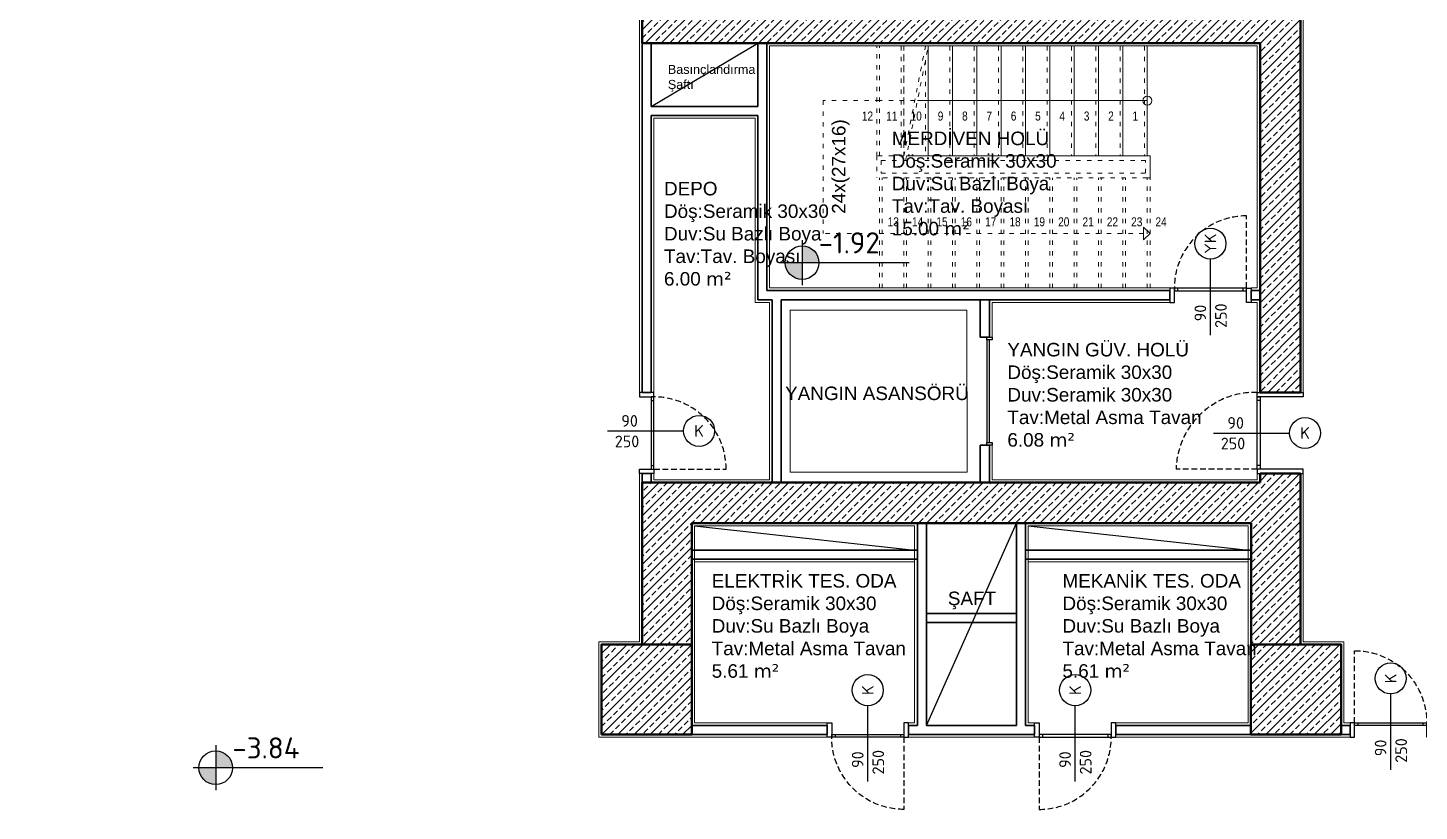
# Model space of a CAD drawing. Header units: millimetres. Extents: x 1443065 to 1517367, y 3763150 to 3779068.
# Drawn here: x 1464302 to 1465845, y 3766352 to 3767220 of the extents above; entities that cross this region are included whole.
import ezdxf
from ezdxf.enums import TextEntityAlignment as Align

# ---------------------------------------------------------------- set-up
doc = ezdxf.new("R2010")
doc.units = ezdxf.units.MM
doc.linetypes.add('ACAD_ISO03W100', pattern=[30, 12, -18])
doc.linetypes.add('HIDDEN', pattern=[9.525, 6.35, -3.175])
for name, color, linetype, lineweight in [('DUVAR', 2, 'Continuous', 35), ('MAHAL', 52, 'Continuous', 13), ('MERDIVEN', 4, 'Continuous', 20), ('SIVA', 3, 'Continuous', 9), ('TASIYICI', 170, 'Continuous', 50), ('TEFRIS', 165, 'Continuous', 15)]:
    doc.layers.add(name, color=color, linetype=linetype, lineweight=lineweight)
for name, color, linetype in [('m-DOG_', 4, 'Continuous'), ('m-DOG_gor', 8, 'Continuous'), ('m-TAR_duvar', 8, 'Continuous'), ('m-TFR_vitrifiye', 1, 'Continuous'), ('m-YAZ_kot', 7, 'Continuous'), ('m-YAZ_poz', 7, 'Continuous')]:
    doc.layers.add(name, color=color, linetype=linetype)
doc.styles.add('mono', font='isocpeur.ttf')
doc.styles.add('olculer', font='romans.shx', dxfattribs={"width": 0.8})
doc.styles.get("Standard").update_dxf_attribs({"font": 'arial.ttf'})
pattern_1 = [(45, (41376.276, -87954.95), (-8.98025612, 8.98025612), []), (45, (41385.256, -87954.95), (-8.98025612, 8.98025612), [6.35, -3.175])]

# ---------------------------------------------------------------- blocks, each defined once
blk = doc.blocks.new('90lık Kqpı')
at = {"layer": 'm-DOG_', "linetype": 'HIDDEN'}
blk.add_line((-8, -5), (-88, -5), dxfattribs=at)
at = {"layer": 'm-DOG_'}
for p, q in [((-5, -8.8), (-8, -8.8)), ((-5, -81.2), (-8, -81.2))]:
    blk.add_line(p, q, dxfattribs=at)
for points in [[(8, 0), (8, -5), (-8, -5), (-8, 0)], [(-8, -5), (-8, -85), (-5, -85), (-5, -5)], [(8, -90), (8, -85), (-8, -85), (-8, -90)]]:
    blk.add_lwpolyline(points, close=True, dxfattribs=at)
at = {"layer": 'm-DOG_', "linetype": 'HIDDEN'}
blk.add_arc((-8, -5), 80, 180, 270, dxfattribs=at)
blk = doc.blocks.new('Perde Kapı')
at = {"layer": 'm-DOG_', "linetype": 'HIDDEN'}
blk.add_line((5, 26), (5, 116), dxfattribs=at)
at = {"layer": 'm-DOG_'}
for p, q in [((8.8, 23), (8.8, 26)), ((81.2, 23), (81.2, 26))]:
    blk.add_line(p, q, dxfattribs=at)
for points in [[(0, -25), (5, -25), (5, 26), (0, 26)], [(5, 26), (85, 26), (85, 23), (5, 23)], [(90, -25), (85, -25), (85, 26), (90, 26)]]:
    blk.add_lwpolyline(points, close=True, dxfattribs=at)
at = {"layer": 'm-DOG_', "linetype": 'HIDDEN'}
blk.add_arc((2.7, 28.7), 87.4, 358.2588, 88.4682, dxfattribs=at)
blk = doc.blocks.new('m-penpoz')
blk.add_line((0, -1.625), (0, 0))
blk.add_circle((0, 0.332), 0.332)
blk.add_attdef('POZNO', text='', height=0.18).set_placement((0, 0.332), align=Align.MIDDLE)
blk.add_attdef('WIDTH', text='', height=0.18, rotation=90).set_placement((0, -1.625), align=Align.BOTTOM_LEFT)
blk.add_attdef('HEIGHT', text='', height=0.18, rotation=90).set_placement((0.069, -1.625), align=Align.TOP_LEFT)
blk = doc.blocks.new('m-plankot')
h = blk.add_hatch(color=256)
h.paths.add_polyline_path([(0, 0.144), (0, 0), (0.144, 0, 0.414214)])
h.paths.add_polyline_path([(0, -0.144), (0, 0), (-0.144, 0, 0.414214)])
for p, q in [((0, 0.192), (0, -0.192)), ((0.914, 0), (-0.192, 0))]:
    blk.add_line(p, q)
blk.add_circle((0, 0), 0.144)
blk.add_attdef('INCEKOT', (0.187, 0.1), '', height=0.18)
blk.add_attdef('KABAKOT', text='', height=0.18).set_placement((0.187, -0.1), align=Align.TOP_LEFT)

msp = doc.modelspace()

# ---------------------------------------------------------------- hatches: boundary and pattern name
at = {"layer": 'm-TAR_duvar'}
h = msp.add_hatch(dxfattribs=at)
h.set_pattern_fill('ANSI33', color=256, scale=2)
h.set_pattern_definition([(45, (41376.276, -87954.952), (-8.98025612, 8.98025612), []), (45, (41385.256, -87954.952), (-8.98025612, 8.98025612), [6.35, -3.175])])
h.paths.add_polyline_path([(1468550.3, 3768891.3), (1468533.1, 3769060.2), (1468496, 3769225), (1468434.7, 3769382.6), (1468352.7, 3769530.2), (1468251.2, 3769665), (1468131.7, 3769783.5), (1467995.5, 3769884.9), (1467847.4, 3769966), (1467615.4, 3770075.2), (1467161.9, 3770314.5), (1466940.5, 3770444.6), (1465472.8, 3771328.6), (1465005.3, 3771588), (1464791.1, 3771685.5), (1464519.4, 3771809), (1464165, 3771939.6), (1462653.6, 3772143), (1461191.1, 3772002.7), (1458848.1, 3771120.2), (1458902.1, 3764847.1), (1468605.7, 3764847.1)])
h.paths.add_polyline_path([(1458941.8, 3764887.1), (1458888.4, 3771092.6), (1461200.2, 3771963.4), (1462652.9, 3772102.8), (1464155.3, 3771900.6), (1464504.2, 3771772), (1464774.5, 3771649), (1464987.3, 3771552.3), (1465452.8, 3771294), (1466920.1, 3770410.2), (1467142.5, 3770279.6), (1467597.5, 3770039.4), (1467829.3, 3769930.3), (1467973.8, 3769851.2), (1468105.5, 3769753.1), (1468221, 3769638.7), (1468319.1, 3769508.3), (1468398.4, 3769365.5), (1468457.6, 3769213.3), (1468493.5, 3769053.8), (1468510.3, 3768889), (1468565.1, 3764887.1)], flags=16)
h.paths.add_polyline_path([(1465758.1, 3765847.1), (1465638.1, 3765847.1), (1465638.1, 3765967.1), (1465758.1, 3765967.1)], flags=0)
h.paths.add_polyline_path([(1466538.2, 3765847.1), (1466538.2, 3765967.1), (1466658.2, 3765967.1), (1466658.2, 3765847.1)], flags=0)
h.paths.add_polyline_path([(1465038.1, 3765847.1), (1464918.1, 3765847.1), (1464918.1, 3765967.1), (1465038.1, 3765967.1)], flags=0)
h.paths.add_polyline_path([(1465758.2, 3766436.6), (1465658.2, 3766436.6), (1465658.2, 3766536.6), (1465658.3, 3766671), (1465038.2, 3766671), (1465038.2, 3766536.6), (1465038.2, 3766436.6), (1464938.2, 3766436.6), (1464938.2, 3766536.6), (1464983.2, 3766536.6), (1464983.2, 3766716), (1465668.3, 3766716), (1465668.3, 3766726), (1465713.3, 3766726), (1465713.3, 3766716), (1465713.3, 3766536.6), (1465758.2, 3766536.6)], flags=0)
h.paths.add_polyline_path([(1467471.2, 3765317.1), (1467471.2, 3765377.1), (1467531.2, 3765377.1), (1467531.2, 3765317.1)], flags=0)
h.paths.add_polyline_path([(1466538.2, 3766436.6), (1466538.2, 3766556.6), (1466658.2, 3766556.6), (1466658.2, 3766436.6)], flags=0)
h.paths.add_polyline_path([(1467431.1, 3765847.1), (1467431.1, 3765947.1), (1467531.1, 3765947.1), (1467531.1, 3765847.1)], flags=0)
h.paths.add_polyline_path([(1465713.3, 3766816), (1465668.3, 3766816), (1465668.3, 3767203.2), (1464983.2, 3767203.2), (1464983.2, 3767446.6), (1465043.2, 3767446.6), (1465043.2, 3767406.6), (1465023.2, 3767406.6), (1465023.2, 3767243.3), (1465673.3, 3767243.3), (1465673.3, 3767406.6), (1465653.3, 3767406.6), (1465653.3, 3767446.6), (1465713.3, 3767446.6), (1465713.3, 3767203.2)], flags=0)
h.paths.add_polyline_path([(1464158.2, 3765847.1), (1464038.2, 3765847.1), (1464038.2, 3765967.1), (1464158.2, 3765967.1)], flags=0)
h.paths.add_polyline_path([(1464028.1, 3765847.1), (1463928.1, 3765847.1), (1463928.1, 3765947.1), (1464028.1, 3765947.1)], flags=0)
h.paths.add_polyline_path([(1467965.6, 3765317.1), (1467965.6, 3765377.1), (1468025.6, 3765377.1), (1468025.6, 3765317.1)], flags=0)
h.paths.add_polyline_path([(1467431.1, 3766436.6), (1467431.1, 3766536.6), (1467531.1, 3766536.6), (1467531.1, 3766436.6)], flags=0)
h.paths.add_polyline_path([(1467965.6, 3765847.1), (1467965.6, 3765907.1), (1468025.6, 3765907.1), (1468025.6, 3765847.1)], flags=0)
h.paths.add_polyline_path([(1464158.2, 3766436.6), (1464038.2, 3766436.6), (1464038.2, 3766556.6), (1464158.2, 3766556.6)], flags=0)
h.paths.add_polyline_path([(1466538.2, 3767196.6), (1466538.2, 3767316.6), (1466658.2, 3767316.6), (1466658.2, 3767196.6)], flags=0)
h.paths.add_polyline_path([(1464028.2, 3766436.6), (1463928.2, 3766436.6), (1463928.2, 3766536.6), (1464028.2, 3766536.6)], flags=0)
h.paths.add_polyline_path([(1463339.9, 3765847.1), (1463239.9, 3765847.1), (1463239.9, 3765947.1), (1463339.9, 3765947.1)], flags=0)
h.paths.add_polyline_path([(1467431.1, 3767196.6), (1467431.1, 3767296.6), (1467531.1, 3767296.6), (1467531.1, 3767196.6)], flags=0)
h.paths.add_polyline_path([(1464158.2, 3767196.6), (1464038.2, 3767196.6), (1464038.2, 3767316.6), (1464158.2, 3767316.6)], flags=0)
h.paths.add_polyline_path([(1464028.2, 3767196.6), (1463928.2, 3767196.6), (1463928.2, 3767296.6), (1464028.2, 3767296.6)], flags=0)
h.paths.add_polyline_path([(1465713.3, 3767847.6), (1465653.3, 3767847.6), (1465653.3, 3767887.6), (1465673.3, 3767887.6), (1465673.3, 3768050.8), (1465023.2, 3768050.8), (1465023.2, 3767887.6), (1465043.2, 3767887.6), (1465043.2, 3767847.6), (1464983.2, 3767847.6), (1464983.2, 3768091), (1465668.3, 3768091), (1465668.3, 3768477.2), (1465713.3, 3768477.2), (1465713.3, 3768091)], flags=0)
h.paths.add_polyline_path([(1463339.9, 3766436.6), (1463239.9, 3766436.6), (1463239.9, 3766536.6), (1463339.9, 3766536.6)], flags=0)
h.paths.add_polyline_path([(1466538.2, 3767976.6), (1466538.2, 3768096.6), (1466658.2, 3768096.6), (1466658.2, 3767976.6)], flags=0)
h.paths.add_polyline_path([(1467431.1, 3767996.6), (1467431.1, 3768096.6), (1467531.1, 3768096.6), (1467531.1, 3767996.6)], flags=0)
h.paths.add_polyline_path([(1462493.5, 3765847.1), (1462333.5, 3765847.1), (1462333.5, 3765947.1), (1462448.5, 3765947.1), (1462448.5, 3766436.6), (1462333.5, 3766436.6), (1462333.5, 3766536.6), (1462493.5, 3766536.6), (1462493.5, 3766436.6), (1462493.5, 3765947.1)], flags=0)
h.paths.add_polyline_path([(1464158.2, 3767976.6), (1464038.2, 3767976.6), (1464038.2, 3768096.6), (1464158.2, 3768096.6)], flags=0)
h.paths.add_polyline_path([(1464028.2, 3767996.6), (1463928.2, 3767996.6), (1463928.2, 3768096.6), (1464028.2, 3768096.6)], flags=0)
h.paths.add_polyline_path([(1465713.3, 3768567.2), (1465668.3, 3768567.2), (1465668.3, 3768577.2), (1464983.2, 3768577.2), (1464983.2, 3768756.6), (1464928.2, 3768756.6), (1464928.2, 3768856.6), (1465038.2, 3768856.6), (1465038.2, 3768756.6), (1465038.2, 3768622.2), (1465658.3, 3768622.2), (1465658.3, 3768756.6), (1465658.2, 3768756.6), (1465658.2, 3768856.6), (1465758.2, 3768856.6), (1465758.2, 3768756.6), (1465713.3, 3768756.6), (1465713.3, 3768577.2)], flags=0)
h.paths.add_polyline_path([(1465758.2, 3768756.6), (1465658.2, 3768756.6), (1465658.2, 3768856.6), (1465758.2, 3768856.6)], flags=0)
h.paths.add_polyline_path([(1466538.2, 3768736.6), (1466538.2, 3768856.6), (1466658.2, 3768856.6), (1466658.2, 3768736.6)], flags=0)
h.paths.add_polyline_path([(1462493.6, 3767196.6), (1462333.6, 3767196.6), (1462333.6, 3767296.6), (1462493.6, 3767296.6)], flags=0)
h.paths.add_polyline_path([(1467431.1, 3768756.6), (1467431.1, 3768856.6), (1467531.1, 3768856.6), (1467531.1, 3768756.6)], flags=0)
h.paths.add_polyline_path([(1464158.2, 3768736.6), (1464038.2, 3768736.6), (1464038.2, 3768856.6), (1464158.2, 3768856.6)], flags=0)
h.paths.add_polyline_path([(1461693.5, 3765847.1), (1461593.5, 3765847.1), (1461593.5, 3765947.1), (1461693.5, 3765947.1)], flags=0)
h.paths.add_polyline_path([(1464028.2, 3768756.6), (1463928.2, 3768756.6), (1463928.2, 3768856.6), (1464028.2, 3768856.6)], flags=0)
h.paths.add_polyline_path([(1467500.3, 3768902.5), (1467448.9, 3768933.4), (1467479.8, 3768984.9), (1467531.2, 3768954)], flags=0)
h.paths.add_polyline_path([(1465758.2, 3769327.1), (1465638.2, 3769327.1), (1465638.2, 3769447.1), (1465758.2, 3769447.1)], flags=0)
h.paths.add_polyline_path([(1461693.5, 3766436.6), (1461593.5, 3766436.6), (1461593.5, 3766536.6), (1461693.5, 3766536.6)], flags=0)
h.paths.add_polyline_path([(1465038.2, 3769327.1), (1464918.2, 3769327.1), (1464918.2, 3769447.1), (1465038.2, 3769447.1)], flags=0)
h.paths.add_polyline_path([(1462493.5, 3767996.6), (1462333.5, 3767996.6), (1462333.5, 3768096.6), (1462493.5, 3768096.6)], flags=0)
h.paths.add_polyline_path([(1463339.9, 3768756.6), (1463239.9, 3768756.6), (1463239.9, 3768856.6), (1463339.9, 3768856.6)], flags=0)
h.paths.add_polyline_path([(1464158.2, 3769327.1), (1464038.2, 3769327.1), (1464038.2, 3769447.1), (1464158.2, 3769447.1)], flags=0)
h.paths.add_polyline_path([(1461693.5, 3767196.6), (1461593.5, 3767196.6), (1461593.5, 3767296.6), (1461693.5, 3767296.6)], flags=0)
h.paths.add_polyline_path([(1464028.2, 3769347.1), (1463928.2, 3769347.1), (1463928.2, 3769447.1), (1464028.2, 3769447.1)], flags=0)
h.paths.add_polyline_path([(1462493.5, 3768676.6), (1462393.5, 3768676.6), (1462393.5, 3768856.6), (1462493.5, 3768856.6)], flags=0)
h.paths.add_polyline_path([(1463339.9, 3769347.1), (1463239.9, 3769347.1), (1463239.9, 3769447.1), (1463339.9, 3769447.1)], flags=0)
h.paths.add_polyline_path([(1460793.5, 3765847.1), (1460693.5, 3765847.1), (1460693.5, 3765947.1), (1460793.5, 3765947.1)], flags=0)
h.paths.add_polyline_path([(1461693.5, 3767996.6), (1461593.5, 3767996.6), (1461593.5, 3768096.6), (1461693.5, 3768096.6)], flags=0)
h.paths.add_polyline_path([(1460793.5, 3766436.6), (1460693.5, 3766436.6), (1460693.5, 3766536.6), (1460793.5, 3766536.6)], flags=0)
h.paths.add_polyline_path([(1465038.2, 3770304.3), (1464938.2, 3770304.3), (1464938.2, 3770444.3), (1464968.2, 3770486.3), (1465078.2, 3770421.3)], flags=0)
h.paths.add_polyline_path([(1460793.5, 3767196.6), (1460693.5, 3767196.6), (1460693.5, 3767296.6), (1460793.5, 3767296.6)], flags=0)
h.paths.add_polyline_path([(1462493.5, 3769347.1), (1462393.5, 3769347.1), (1462393.5, 3769447.1), (1462493.5, 3769447.1)], flags=0)
h.paths.add_polyline_path([(1461693.5, 3768756.6), (1461593.5, 3768756.6), (1461593.5, 3768856.6), (1461693.5, 3768856.6)], flags=0)
h.paths.add_polyline_path([(1464138.2, 3770315.6), (1464038.2, 3770315.6), (1464038.2, 3770415.6), (1464138.2, 3770415.6)], flags=0)
h.paths.add_polyline_path([(1464028.2, 3770315.6), (1463928.2, 3770315.6), (1463928.2, 3770415.6), (1464028.2, 3770415.6)], flags=0)
h.paths.add_polyline_path([(1460053.5, 3765847.1), (1459893.5, 3765847.1), (1459893.5, 3765947.1), (1459893.5, 3766436.6), (1459893.5, 3766536.6), (1459893.6, 3767196.6), (1459893.6, 3767296.6), (1459893.5, 3767996.6), (1459893.5, 3768096.6), (1460053.5, 3768096.6), (1460053.5, 3767996.6), (1459923.5, 3767996.6), (1459923.6, 3767296.6), (1460053.6, 3767296.6), (1460053.6, 3767196.6), (1459923.6, 3767196.6), (1459923.6, 3766536.6), (1460053.5, 3766536.6), (1460053.5, 3766436.6), (1459938.5, 3766436.6), (1459938.5, 3765947.1), (1460053.5, 3765947.1)], flags=0)
h.paths.add_polyline_path([(1460793.5, 3767996.6), (1460693.5, 3767996.6), (1460693.5, 3768096.6), (1460793.5, 3768096.6)], flags=0)
h.paths.add_polyline_path([(1463339.9, 3770315.6), (1463239.9, 3770315.6), (1463239.9, 3770415.6), (1463339.9, 3770415.6)], flags=0)
h.paths.add_polyline_path([(1461693.5, 3769347.1), (1461593.5, 3769347.1), (1461593.5, 3769447.1), (1461693.5, 3769447.1)], flags=0)
h.paths.add_polyline_path([(1464138.2, 3770936.7), (1464038.2, 3770936.7), (1464038.2, 3771036.7), (1464138.2, 3771036.7)], flags=0)
h.paths.add_polyline_path([(1464028.2, 3770936.7), (1463928.2, 3770936.7), (1463928.2, 3771036.7), (1464028.2, 3771036.7)], flags=0)
h.paths.add_polyline_path([(1460793.5, 3768756.6), (1460693.5, 3768756.6), (1460693.5, 3768811.6), (1459993.5, 3768811.6), (1459993.5, 3768676.6), (1459893.5, 3768676.6), (1459893.5, 3768856.6), (1459993.5, 3768856.6), (1460693.5, 3768856.6), (1460793.5, 3768856.6)], flags=0)
h.paths.add_polyline_path([(1462493.5, 3770315.6), (1462393.5, 3770315.6), (1462393.5, 3770415.6), (1462493.5, 3770415.6)], flags=0)
h.paths.add_polyline_path([(1463339.9, 3770936.7), (1463239.9, 3770936.7), (1463239.9, 3771036.7), (1463339.9, 3771036.7)], flags=0)
h.paths.add_polyline_path([(1460793.5, 3769347.1), (1460693.5, 3769347.1), (1460693.5, 3769447.1), (1460793.5, 3769447.1)], flags=0)
h.paths.add_polyline_path([(1461693.5, 3770315.6), (1461593.5, 3770315.6), (1461593.5, 3770415.6), (1461693.5, 3770415.6)], flags=0)
h.paths.add_polyline_path([(1462493.5, 3770936.7), (1462393.5, 3770936.7), (1462393.5, 3771036.7), (1462493.5, 3771036.7)], flags=0)
h.paths.add_polyline_path([(1461693.5, 3770936.7), (1461593.5, 3770936.7), (1461593.5, 3770994.8), (1460806.6, 3770749.4), (1460358.5, 3770578.5), (1460343.5, 3770615.6), (1460793.5, 3770787.2), (1461593.5, 3771036.7), (1461593.5, 3771036.7), (1461693.5, 3771036.7)], flags=0)
h.paths.add_polyline_path([(1459993.5, 3769347.1), (1459893.5, 3769347.1), (1459893.5, 3769447.1), (1459993.5, 3769447.1)], flags=0)
h.paths.add_polyline_path([(1460793.5, 3770315.6), (1460693.5, 3770315.6), (1460693.5, 3770415.6), (1460793.5, 3770415.6)], flags=0)
h.paths.add_polyline_path([(1462415.8, 3771597.8), (1461615.9, 3771521.2), (1461308.5, 3771491.7), (1461247.2, 3771468.2), (1460800.7, 3771300), (1460725.7, 3771271.8), (1460425.4, 3771158.6), (1460350.6, 3771130.5), (1460336.5, 3771167.9), (1460411.4, 3771196.1), (1460711.7, 3771309.2), (1460786.5, 3771337.4), (1461232.8, 3771505.5), (1461299.2, 3771531), (1461612.1, 3771561), (1462412.1, 3771637.6), (1462491.6, 3771645.3), (1462495.4, 3771605.5)], flags=0)
h.paths.add_polyline_path([(1459993.5, 3770315.6), (1459893.5, 3770315.6), (1459893.5, 3770415.6), (1459993.5, 3770415.6)], flags=0)
h.paths.add_polyline_path([(1459414.3, 3770330.6), (1459374.3, 3770330.6), (1459374.3, 3770415.6), (1459414.3, 3770415.6)], flags=0)
h.paths.add_polyline_path([(1459975.5, 3770989.2), (1459900.6, 3770961), (1459886.5, 3770998.4), (1459961.4, 3771026.6)], flags=0)
h.paths.add_polyline_path([(1459413.8, 3770633.3), (1459373.8, 3770633.3), (1459373.8, 3770676.3), (1459378, 3770719), (1459393.1, 3770759.3), (1459416.1, 3770795.7), (1459446, 3770826.7), (1459481.5, 3770851), (1459521.2, 3770867.7), (1459563.8, 3770875.8), (1459576.8, 3770837.3), (1459541.3, 3770830.1), (1459508, 3770815.9), (1459478.1, 3770795.4), (1459452.8, 3770769.4), (1459433, 3770739), (1459419.6, 3770705.3), (1459414.8, 3770670.8)], flags=0)
h = msp.add_hatch(dxfattribs=at)
h.set_pattern_fill('ANSI33', color=256, scale=2)
h.set_pattern_definition(pattern_1)
h.paths.add_polyline_path([(1465713.3, 3767446.6), (1465653.3, 3767446.6), (1465653.3, 3767406.6), (1465673.3, 3767406.6), (1465673.3, 3767243.3), (1465023.2, 3767243.3), (1465023.2, 3767406.6), (1465043.2, 3767406.6), (1465043.2, 3767446.6), (1464983.2, 3767446.6), (1464983.2, 3767203.2), (1465713.3, 3767203.2)])
h.paths.add_polyline_path([(1465713.3, 3767203.2), (1465668.3, 3767203.2), (1465668.3, 3766816), (1465713.3, 3766816)])
h = msp.add_hatch(dxfattribs=at)
h.set_pattern_fill('ANSI33', color=256, scale=2)
h.set_pattern_definition(pattern_1)
h.paths.add_polyline_path([(1465713.3, 3766716), (1465713.3, 3766726), (1465668.3, 3766726), (1465668.3, 3766716), (1464983.2, 3766716), (1464983.2, 3766536.6), (1465038.2, 3766536.6), (1465038.2, 3766671), (1465658.3, 3766671), (1465658.3, 3766536.6), (1465713.3, 3766536.6)])
h = msp.add_hatch(dxfattribs=at)
h.set_pattern_fill('ANSI33', color=256, scale=2)
h.set_pattern_definition(pattern_1)
h.paths.add_polyline_path([(1465038.2, 3766536.6), (1464938.2, 3766536.6), (1464938.2, 3766436.6), (1465038.2, 3766436.6)])
h = msp.add_hatch(dxfattribs=at)
h.set_pattern_fill('ANSI33', color=256, scale=2)
h.set_pattern_definition(pattern_1)
h.paths.add_polyline_path([(1465758.2, 3766536.6), (1465658.2, 3766536.6), (1465658.2, 3766436.6), (1465758.2, 3766436.6)])

# ---------------------------------------------------------------- linework, layer by layer
at = {"layer": 'DUVAR'}
for p, q in [((1464983.2, 3767203.2), (1464983.2, 3767028.9)), ((1464993.2, 3767203.2), (1464993.2, 3767133.2)), ((1465111.3, 3767203.2), (1465111.3, 3767133.2)), ((1465121.3, 3767203.2), (1465121.3, 3766928.9)), ((1465111.3, 3767133.2), (1464993.2, 3767133.2)), ((1464993.2, 3767123.2), (1464993.2, 3766918.8)), ((1465111.3, 3767123.2), (1464993.2, 3767123.2)), ((1465111.3, 3767123.2), (1465111.3, 3766928.9)), ((1464983.2, 3767028.9), (1464983.2, 3766816)), ((1465568.3, 3766928.9), (1465121.3, 3766928.9)), ((1465668.3, 3766928.9), (1465658.3, 3766928.9)), ((1465668.3, 3766928.9), (1465658.3, 3766928.9)), ((1464993.2, 3766918.8), (1464993.2, 3766816)), ((1465111.3, 3766918.8), (1465127.3, 3766918.8)), ((1465127.3, 3766918.8), (1465127.3, 3766716)), ((1465137.4, 3766918.8), (1465146.3, 3766918.8)), ((1465137.4, 3766918.8), (1465443.1, 3766918.8)), ((1465137.4, 3766918.8), (1465137.4, 3766716)), ((1465358.1, 3766918.8), (1465358.1, 3766877.4)), ((1465368.3, 3766918.8), (1465368.3, 3766877.4)), ((1465368.3, 3766918.8), (1465568.3, 3766918.8)), ((1465658.3, 3766918.7), (1465668.3, 3766918.7)), ((1465658.3, 3766918.7), (1465668.3, 3766918.7)), ((1465368.3, 3766877.4), (1465358.1, 3766877.4)), ((1465358.1, 3766757.4), (1465358.1, 3766716)), ((1465368.3, 3766757.4), (1465358.1, 3766757.4)), ((1465368.3, 3766757.4), (1465368.3, 3766716)), ((1464983.2, 3766726), (1464983.2, 3766716)), ((1464993.2, 3766726), (1464993.2, 3766716)), ((1465288.3, 3766671), (1465288.3, 3766446.6)), ((1465298.3, 3766671), (1465298.3, 3766446.6)), ((1465398.3, 3766671), (1465398.3, 3766446.6)), ((1465408.3, 3766671), (1465408.3, 3766446.6)), ((1465038.3, 3766641), (1465288.3, 3766641)), ((1465408.3, 3766641), (1465658.4, 3766641)), ((1465038.3, 3766631), (1465288.3, 3766631)), ((1465408.3, 3766631), (1465658.4, 3766631)), ((1465298.3, 3766571), (1465398.3, 3766571)), ((1465298.3, 3766561), (1465398.3, 3766561)), ((1465188.3, 3766436.6), (1464993.2, 3766436.6)), ((1465188.3, 3766446.6), (1465038.2, 3766446.6)), ((1465188.3, 3766446.6), (1465188.3, 3766436.6)), ((1465288.3, 3766446.6), (1465278.3, 3766446.6)), ((1465278.3, 3766446.6), (1465278.3, 3766436.6)), ((1465418.3, 3766436.6), (1465278.3, 3766436.6)), ((1465398.3, 3766446.6), (1465298.3, 3766446.6)), ((1465418.3, 3766446.6), (1465408.3, 3766446.6)), ((1465418.3, 3766446.6), (1465418.3, 3766436.6)), ((1465508.3, 3766446.6), (1465508.3, 3766436.6)), ((1465658.2, 3766446.6), (1465508.3, 3766446.6)), ((1465658.2, 3766436.6), (1465508.3, 3766436.6)), ((1465758.2, 3766446.6), (1465768.2, 3766446.6)), ((1465758.2, 3766436.6), (1465768.2, 3766436.6)), ((1465768.2, 3766446.6), (1465768.2, 3766436.6))]:
    msp.add_line(p, q, dxfattribs=at)
for points in [[(1465111.3, 3766928.9), (1465111.3, 3766918.8)], [(1465568.3, 3766918.7), (1465568.3, 3766928.9)], [(1465658.3, 3766918.7), (1465658.3, 3766928.9)], [(1465658.3, 3766918.7), (1465658.3, 3766928.9)], [(1464993.2, 3766816), (1464983.2, 3766816)], [(1464993.2, 3766726), (1464983.2, 3766726)]]:
    msp.add_lwpolyline(points, dxfattribs=at)
at = {"layer": 'm-DOG_gor', "linetype": 'Continuous'}
for points in [[(1465365.3, 3766874.4), (1465365.3, 3766877.4), (1465371.3, 3766877.4), (1465371.3, 3766874.4)], [(1465365.3, 3766874.4), (1465365.3, 3766760.4), (1465368.3, 3766760.4), (1465368.3, 3766874.4)], [(1465365.3, 3766757.4), (1465365.3, 3766760.4), (1465371.3, 3766760.4), (1465371.3, 3766757.4)]]:
    msp.add_lwpolyline(points, close=True, dxfattribs=at)
at = {"layer": 'm-TFR_vitrifiye'}
for p, q in [((1464993.2, 3767133.2), (1465111.3, 3767203.2)), ((1465041.3, 3766668), (1465285.3, 3766641)), ((1465298.3, 3766446.6), (1465398.3, 3766671)), ((1465411.3, 3766668), (1465655.4, 3766641))]:
    msp.add_line(p, q, dxfattribs=at)
at = {"layer": 'MERDIVEN'}
for p, q in [((1465281.3, 3767203.2), (1465281.3, 3767203.2)), ((1465308.3, 3767203.2), (1465308.3, 3767203.2)), ((1465335.3, 3767203.2), (1465335.3, 3767203.2)), ((1465362.3, 3767203.2), (1465362.3, 3767203.2)), ((1465389.3, 3767203.2), (1465389.3, 3767203.2)), ((1465416.3, 3767203.2), (1465416.3, 3767203.2)), ((1465443.3, 3767203.2), (1465443.3, 3767203.2)), ((1465470.3, 3767203.2), (1465470.3, 3767203.2)), ((1465497.3, 3767203.2), (1465497.3, 3767203.2)), ((1465524.3, 3767203.2), (1465524.3, 3767203.2)), ((1465551.3, 3767203.2), (1465551.3, 3767203.2)), ((1465578.3, 3767203.2), (1465578.3, 3767203.2)), ((1465300.3, 3767200), (1465300.3, 3767078.2)), ((1465327.3, 3767200), (1465327.3, 3767078.2)), ((1465354.3, 3767200), (1465354.3, 3767078.2)), ((1465381.3, 3767200), (1465381.3, 3767078.2)), ((1465408.3, 3767200), (1465408.3, 3767078.2)), ((1465435.3, 3767200), (1465435.3, 3767078.2)), ((1465462.3, 3767200), (1465462.3, 3767078.2)), ((1465489.3, 3767200), (1465489.3, 3767078.2)), ((1465516.3, 3767200), (1465516.3, 3767078.2)), ((1465543.3, 3767200), (1465543.3, 3767078.2)), ((1465543.3, 3767139.6), (1465288.4, 3767139.6)), ((1465546.3, 3767078.2), (1465276.3, 3767078.2)), ((1465546.3, 3767053.9), (1465546.3, 3767078.2)), ((1465543.3, 3767053.9), (1465546.3, 3767053.9)), ((1465546.3, 3766992.3), (1465539.2, 3766999.4)), ((1465539.2, 3766985.2), (1465539.2, 3766999.4)), ((1465546.3, 3766992.3), (1465539.2, 3766985.2)), ((1465551.3, 3766928.9), (1465551.3, 3766928.9)), ((1465578.3, 3766928.9), (1465578.3, 3766928.9)), ((1465343.1, 3766907.4), (1465147.4, 3766907.4)), ((1465147.4, 3766907.4), (1465147.4, 3766727.4)), ((1465343.4, 3766727.4), (1465343.1, 3766907.4)), ((1465147.4, 3766727.4), (1465343.4, 3766727.4))]:
    msp.add_line(p, q, dxfattribs=at)
at = {"layer": 'MERDIVEN', "linetype": 'ACAD_ISO03W100', "ltscale": 0.4}
for p, q in [((1465284.3, 3767203.2), (1465284.3, 3767203.2)), ((1465311.3, 3767203.2), (1465311.3, 3767203.2)), ((1465338.3, 3767203.2), (1465338.3, 3767203.2)), ((1465365.3, 3767203.2), (1465365.3, 3767203.2)), ((1465392.3, 3767203.2), (1465392.3, 3767203.2)), ((1465419.3, 3767203.2), (1465419.3, 3767203.2)), ((1465446.3, 3767203.2), (1465446.3, 3767203.2)), ((1465473.3, 3767203.2), (1465473.3, 3767203.2)), ((1465500.3, 3767203.2), (1465500.3, 3767203.2)), ((1465527.3, 3767203.2), (1465527.3, 3767203.2)), ((1465554.3, 3767203.2), (1465554.3, 3767203.2)), ((1465581.3, 3767203.2), (1465581.3, 3767203.2)), ((1465243.3, 3767078.2), (1465243.3, 3767200)), ((1465246.3, 3767078.2), (1465246.3, 3767200)), ((1465270.3, 3767200), (1465270.3, 3767078.2)), ((1465273.3, 3767078.2), (1465273.3, 3767200)), ((1465273.3, 3767200), (1465273.3, 3767078.2)), ((1465273.3, 3767078.2), (1465297.3, 3767200)), ((1465275.3, 3767073.1), (1465300.3, 3767199.7)), ((1465324.3, 3767200), (1465324.3, 3767078.2)), ((1465351.3, 3767200), (1465351.3, 3767078.2)), ((1465378.3, 3767200), (1465378.3, 3767078.2)), ((1465405.3, 3767200), (1465405.3, 3767078.2)), ((1465432.3, 3767200), (1465432.3, 3767078.2)), ((1465459.3, 3767200), (1465459.3, 3767078.2)), ((1465486.3, 3767200), (1465486.3, 3767078.2)), ((1465513.3, 3767200), (1465513.3, 3767078.2)), ((1465540.3, 3767200), (1465540.3, 3767078.2)), ((1465297.3, 3767184.5), (1465297.3, 3767078.2)), ((1465246.3, 3767139.6), (1465183.8, 3767139.6)), ((1465183.8, 3767139.6), (1465183.8, 3766992.3)), ((1465285.4, 3767139.6), (1465246.3, 3767139.6)), ((1465273.3, 3767078.2), (1465243.3, 3767078.2)), ((1465243.3, 3767078.2), (1465243.3, 3767053.9)), ((1465248.3, 3767073.1), (1465275.3, 3767073.1)), ((1465543.3, 3767053.9), (1465243.3, 3767053.9)), ((1465246.3, 3766931.7), (1465246.3, 3767053.9)), ((1465249.3, 3766931.7), (1465249.3, 3767053.9)), ((1465273.3, 3766931.7), (1465273.3, 3767053.9)), ((1465276.3, 3766931.7), (1465276.3, 3767053.9)), ((1465300.3, 3766931.7), (1465300.3, 3767053.9)), ((1465303.3, 3766931.7), (1465303.3, 3767053.9)), ((1465327.3, 3766931.7), (1465327.3, 3767053.9)), ((1465330.3, 3766931.7), (1465330.3, 3767053.9)), ((1465354.3, 3766931.7), (1465354.3, 3767053.9)), ((1465357.3, 3766931.7), (1465357.3, 3767053.9)), ((1465381.3, 3766931.7), (1465381.3, 3767053.9)), ((1465384.3, 3766931.7), (1465384.3, 3767053.9)), ((1465408.3, 3766931.7), (1465408.3, 3767053.9)), ((1465411.3, 3766931.7), (1465411.3, 3767053.9)), ((1465435.3, 3766931.7), (1465435.3, 3767053.9)), ((1465438.3, 3766931.7), (1465438.3, 3767053.9)), ((1465462.3, 3766931.7), (1465462.3, 3767053.9)), ((1465465.3, 3766931.7), (1465465.3, 3767053.9)), ((1465489.3, 3766931.7), (1465489.3, 3767053.9)), ((1465492.3, 3766931.7), (1465492.3, 3767053.9)), ((1465516.3, 3766931.7), (1465516.3, 3767053.9)), ((1465519.3, 3766931.7), (1465519.3, 3767053.9)), ((1465543.3, 3766931.7), (1465543.3, 3767053.9)), ((1465546.3, 3766931.7), (1465546.3, 3767053.9)), ((1465539.2, 3766992.3), (1465183.8, 3766992.3)), ((1465548.3, 3766928.9), (1465548.3, 3766928.9)), ((1465575.3, 3766928.9), (1465575.3, 3766928.9))]:
    msp.add_line(p, q, dxfattribs=at)
msp.add_lwpolyline([(1465248.3, 3767073.1), (1465248.3, 3767059), (1465541.3, 3767059), (1465541.3, 3767073.1), (1465275.3, 3767073.1)], dxfattribs=at)
at = {"layer": 'MERDIVEN'}
msp.add_circle((1465543.3, 3767139.6), 5, dxfattribs=at)
at = {"layer": 'SIVA'}
for p, q in [((1465108.3, 3767120.2), (1464996.2, 3767120.2)), ((1465041.3, 3766628), (1465285.3, 3766628)), ((1465411.3, 3766628), (1465655.4, 3766628))]:
    msp.add_line(p, q, dxfattribs=at)
for points in [[(1464980.2, 3768354.2), (1464980.2, 3766992.3)], [(1465716.3, 3766816), (1465716.3, 3767747.6)], [(1465568.3, 3766931.9), (1465124.3, 3766931.9), (1465124.3, 3767200.2), (1465665.3, 3767200.2), (1465665.3, 3766931.9), (1465658.3, 3766931.9)], [(1464996.2, 3767120.2), (1464996.2, 3766816)], [(1464996.2, 3767120.2), (1464996.2, 3767028.9)], [(1465108.3, 3766931.9), (1465108.3, 3767120.2)], [(1464980.2, 3766992.3), (1464980.2, 3766811)], [(1465108.3, 3766931.9), (1465108.3, 3766915.8)], [(1465124.3, 3766915.8), (1465108.3, 3766915.8)], [(1465111.3, 3766915.8), (1465124.3, 3766915.8)], [(1465124.3, 3766915.8), (1465124.3, 3766719)], [(1465371.3, 3766877.4), (1465371.3, 3766915.8), (1465568.3, 3766915.8)], [(1465658.3, 3766915.7), (1465665.3, 3766915.7), (1465665.3, 3766816)], [(1465658.3, 3766915.7), (1465665.3, 3766915.7), (1465665.3, 3766816)], [(1465371.3, 3766757.4), (1465371.3, 3766719)], [(1464980.2, 3766731), (1464980.2, 3766539.6), (1464935.2, 3766539.6), (1464935.2, 3766433.6), (1465188.3, 3766433.6)], [(1464996.2, 3766726), (1464996.2, 3766719)], [(1465371.3, 3766719), (1465665.3, 3766719), (1465665.3, 3766726)], [(1465768.4, 3766449.6), (1465761.2, 3766449.6), (1465761.2, 3766539.6), (1465716.3, 3766539.6), (1465716.3, 3766726)], [(1465124.3, 3766719), (1464996.2, 3766719)], [(1465188.3, 3766449.6), (1465041.2, 3766449.6), (1465041.2, 3766668), (1465285.3, 3766668), (1465285.3, 3766449.6), (1465278.3, 3766449.6)], [(1465418.3, 3766449.6), (1465411.3, 3766449.6), (1465411.3, 3766668), (1465655.3, 3766668), (1465655.3, 3766449.6), (1465508.3, 3766449.6)], [(1465278.3, 3766433.6), (1465418.3, 3766433.6)], [(1465508.3, 3766433.6), (1465768.2, 3766433.6)]]:
    msp.add_lwpolyline(points, dxfattribs=at)
at = {"layer": 'TASIYICI'}
for p, q in [((1464983.2, 3767446.6), (1464983.2, 3767203.2)), ((1465713.3, 3767446.6), (1465713.3, 3767203.2)), ((1465668.3, 3767203.2), (1464983.2, 3767203.2)), ((1465668.3, 3766816), (1465668.3, 3767203.2)), ((1465713.3, 3766816), (1465713.3, 3767203.2)), ((1465668.3, 3766816), (1465713.3, 3766816)), ((1465668.3, 3766716), (1465668.3, 3766726)), ((1465668.3, 3766726), (1465713.3, 3766726)), ((1465713.3, 3766716), (1465713.3, 3766726)), ((1464983.2, 3766716), (1465668.3, 3766716)), ((1464983.2, 3766716), (1464983.2, 3766536.6)), ((1465713.3, 3766716), (1465713.3, 3766536.3)), ((1465038.2, 3766671), (1465658.3, 3766671)), ((1465038.2, 3766671), (1465038.2, 3766536.6)), ((1465658.3, 3766671), (1465658.3, 3766536.3))]:
    msp.add_line(p, q, dxfattribs=at)
for points in [[(1464938.2, 3766436.6), (1465038.2, 3766436.6), (1465038.2, 3766536.6), (1464938.2, 3766536.6)], [(1465658.2, 3766436.6), (1465758.2, 3766436.6), (1465758.2, 3766536.6), (1465658.2, 3766536.6)]]:
    msp.add_lwpolyline(points, close=True, dxfattribs=at)

# ---------------------------------------------------------------- block references
at = {"layer": 'm-YAZ_kot'}
ref = msp.add_blockref('m-plankot', (1465160.5, 3766959.9), dxfattribs=dict(at, xscale=129.9375, yscale=129.9375, zscale=129.9375))
ref.add_attrib('INCEKOT', '-1.92', dxfattribs={"layer": '0', "height": 23.39, "rotation": 0, "style": 'mono'}).set_placement((1465178.9, 3766963.2), align=Align.BOTTOM_LEFT)
ref = msp.add_blockref('m-plankot', (1464510.2, 3766399.8), dxfattribs=dict(at, xscale=129.9375, yscale=129.9375, zscale=129.9375))
ref.add_attrib('INCEKOT', '-3.84', dxfattribs={"layer": '0', "height": 23.39, "rotation": 0, "style": 'mono'}).set_placement((1464528.7, 3766403.1), align=Align.BOTTOM_LEFT)
at = {"layer": 'm-YAZ_poz'}
ref = msp.add_blockref('m-penpoz', (1465613.3, 3766963.8), dxfattribs=dict(at, xscale=51.83999999999998, yscale=51.83999999999998, zscale=51.83999999999998, rotation=0.0004505966874108402))
ref.add_attrib('WIDTH', '90', dxfattribs={"layer": '0', "height": 12.96, "rotation": 90, "style": 'mono'}).set_placement((1465612.5, 3766913.3), align=Align.BOTTOM_RIGHT)
ref.add_attrib('HEIGHT', '250', dxfattribs={"layer": '0', "height": 12.96, "rotation": 90, "style": 'mono'}).set_placement((1465635.3, 3766914.7), align=Align.BOTTOM_RIGHT)
ref.add_attrib('POZNO', 'YK', dxfattribs={"layer": '0', "height": 12.96, "rotation": 90, "style": 'mono'}).set_placement((1465613.3, 3766981), align=Align.MIDDLE_CENTER)
ref = msp.add_blockref('m-penpoz', (1465029, 3766773.3), dxfattribs=dict(at, xscale=51.83999999999998, yscale=51.83999999999998, zscale=51.83999999999998, rotation=270.0004505966874))
ref.add_attrib('WIDTH', '90', dxfattribs={"layer": '0', "height": 12.96, "style": 'mono'}).set_placement((1464978.4, 3766774.1), align=Align.BOTTOM_RIGHT)
ref.add_attrib('HEIGHT', '250', dxfattribs={"layer": '0', "height": 12.96, "style": 'mono'}).set_placement((1464979.9, 3766751.3), align=Align.BOTTOM_RIGHT)
ref.add_attrib('POZNO', 'K', dxfattribs={"layer": '0', "height": 13, "style": 'mono'}).set_placement((1465046.2, 3766773.3), align=Align.MIDDLE_CENTER)
ref = msp.add_blockref('m-penpoz', (1465701, 3766771), dxfattribs=dict(at, xscale=51.83999999999998, yscale=51.83999999999998, zscale=51.83999999999998, rotation=270.0004505966874))
ref.add_attrib('WIDTH', '90', dxfattribs={"layer": '0', "height": 12.96, "style": 'mono'}).set_placement((1465650.5, 3766771.8), align=Align.BOTTOM_RIGHT)
ref.add_attrib('HEIGHT', '250', dxfattribs={"layer": '0', "height": 12.96, "style": 'mono'}).set_placement((1465651.9, 3766749), align=Align.BOTTOM_RIGHT)
ref.add_attrib('POZNO', 'K', dxfattribs={"layer": '0', "height": 13, "style": 'mono'}).set_placement((1465718.2, 3766771), align=Align.MIDDLE_CENTER)
ref = msp.add_blockref('m-penpoz', (1465813.2, 3766481.6), dxfattribs=dict(at, xscale=51.83999999999998, yscale=51.83999999999998, zscale=51.83999999999998, rotation=0.0004505966874107999))
ref.add_attrib('WIDTH', '90', dxfattribs={"layer": '0', "height": 12.96, "rotation": 90, "style": 'mono'}).set_placement((1465812.4, 3766431), align=Align.BOTTOM_RIGHT)
ref.add_attrib('HEIGHT', '250', dxfattribs={"layer": '0', "height": 12.96, "rotation": 90, "style": 'mono'}).set_placement((1465835.2, 3766432.5), align=Align.BOTTOM_RIGHT)
ref.add_attrib('POZNO', 'K', dxfattribs={"layer": '0', "height": 13, "rotation": 90, "style": 'mono'}).set_placement((1465813.2, 3766498.8), align=Align.MIDDLE_CENTER)
ref = msp.add_blockref('m-penpoz', (1465233.3, 3766468.6), dxfattribs=dict(at, xscale=51.83999999999998, yscale=51.83999999999998, zscale=51.83999999999998, rotation=0.0004505966874107999))
ref.add_attrib('WIDTH', '90', dxfattribs={"layer": '0', "height": 12.96, "rotation": 90, "style": 'mono'}).set_placement((1465232.5, 3766418), align=Align.BOTTOM_RIGHT)
ref.add_attrib('HEIGHT', '250', dxfattribs={"layer": '0', "height": 12.96, "rotation": 90, "style": 'mono'}).set_placement((1465255.3, 3766419.5), align=Align.BOTTOM_RIGHT)
ref.add_attrib('POZNO', 'K', dxfattribs={"layer": '0', "height": 13, "rotation": 90, "style": 'mono'}).set_placement((1465233.3, 3766485.8), align=Align.MIDDLE_CENTER)
ref = msp.add_blockref('m-penpoz', (1465463.3, 3766468.6), dxfattribs=dict(at, xscale=51.83999999999998, yscale=51.83999999999998, zscale=51.83999999999998, rotation=0.0004505966874107999))
ref.add_attrib('WIDTH', '90', dxfattribs={"layer": '0', "height": 12.96, "rotation": 90, "style": 'mono'}).set_placement((1465462.5, 3766418), align=Align.BOTTOM_RIGHT)
ref.add_attrib('HEIGHT', '250', dxfattribs={"layer": '0', "height": 12.96, "rotation": 90, "style": 'mono'}).set_placement((1465485.3, 3766419.5), align=Align.BOTTOM_RIGHT)
ref.add_attrib('POZNO', 'K', dxfattribs={"layer": '0', "height": 13, "rotation": 90, "style": 'mono'}).set_placement((1465463.3, 3766485.8), align=Align.MIDDLE_CENTER)
at = {"layer": 'SIVA', "rotation": 90}
msp.add_blockref('Perde Kapı', (1465691.3, 3766726), dxfattribs=at)
at = {"layer": 'TEFRIS', "color": 6, "lineweight": 18}
for p, rotation in [((1465658.3, 3766923.8), 270), ((1464988.2, 3766726), 180), ((1465418.3, 3766441.6), 90)]:
    msp.add_blockref('90lık Kqpı', p, dxfattribs=dict(at, rotation=rotation))
at = {"layer": 'TEFRIS', "color": 6, "lineweight": 18, "xscale": -1}
for p, rotation in [((1465768.2, 3766441.6), 90), ((1465278.3, 3766441.6), 270)]:
    msp.add_blockref('90lık Kqpı', p, dxfattribs=dict(at, rotation=rotation))

# ---------------------------------------------------------------- texts
at = {"char_height": 10, "width": 299.831, "attachment_point": 1, "style": 'olculer'}
for s, insert in [('{\\f@Arial Unicode MS|b0|i0|c162|p34;12}', (1465226.8, 3767127.5)), ('{\\f@Arial Unicode MS|b0|i0|c162|p34;11}', (1465253.8, 3767127.5)), ('{\\f@Arial Unicode MS|b0|i0|c162|p34;10}', (1465280.8, 3767127.5)), ('{\\f@Arial Unicode MS|b0|i0|c162|p34;9}', (1465310.9, 3767127.5)), ('{\\f@Arial Unicode MS|b0|i0|c162|p34;8}', (1465337.9, 3767127.5)), ('{\\f@Arial Unicode MS|b0|i0|c162|p34;7}', (1465364.9, 3767127.5)), ('{\\f@Arial Unicode MS|b0|i0|c162|p34;6}', (1465391.9, 3767127.5)), ('{\\f@Arial Unicode MS|b0|i0|c162|p34;5}', (1465418.9, 3767127.5)), ('{\\f@Arial Unicode MS|b0|i0|c162|p34;4}', (1465445.9, 3767127.5)), ('{\\f@Arial Unicode MS|b0|i0|c162|p34;3}', (1465472.9, 3767127.5)), ('{\\f@Arial Unicode MS|b0|i0|c162|p34;2}', (1465499.9, 3767127.5)), ('{\\f@Arial Unicode MS|b0|i0|c162|p34;1}', (1465526.9, 3767127.5)), ('{\\f@Arial Unicode MS|b0|i0|c162|p34;13}', (1465255.4, 3767010.2)), ('{\\f@Arial Unicode MS|b0|i0|c162|p34;14}', (1465282.4, 3767010.2)), ('{\\f@Arial Unicode MS|b0|i0|c162|p34;15}', (1465309.4, 3767010.2)), ('{\\f@Arial Unicode MS|b0|i0|c162|p34;16}', (1465336.4, 3767010.2)), ('{\\f@Arial Unicode MS|b0|i0|c162|p34;17}', (1465363.4, 3767010.2)), ('{\\f@Arial Unicode MS|b0|i0|c162|p34;18}', (1465390.4, 3767010.2)), ('{\\f@Arial Unicode MS|b0|i0|c162|p34;19}', (1465417.4, 3767010.2)), ('{\\f@Arial Unicode MS|b0|i0|c162|p34;20}', (1465444.4, 3767010.2)), ('{\\f@Arial Unicode MS|b0|i0|c162|p34;21}', (1465471.4, 3767010.2)), ('{\\f@Arial Unicode MS|b0|i0|c162|p34;22}', (1465498.4, 3767010.2)), ('{\\f@Arial Unicode MS|b0|i0|c162|p34;23}', (1465525.4, 3767010.2)), ('{\\f@Arial Unicode MS|b0|i0|c162|p34;24}', (1465552.4, 3767010.2))]:
    msp.add_mtext(s, dxfattribs=dict(at, insert=insert))
at = {"layer": 'MAHAL', "attachment_point": 7}
for s, insert, char_height, width in [('{\\f@Arial Unicode MS|b0|i0|c162|p34;Basınçlandırma\\PŞaftı}', (1465011.6, 3767149.5), 10, 73.636), ('{\\f@Arial Unicode MS|b0|i0|c162|p34;MERDİVEN HOLÜ\\PDöş:Seramik 30x30\\PDuv:Su Bazlı Boya\\PTav:Tav. Boyası\\P15.00 \\fVerdana|b0|i0|c162|p34;m²}', (1465259.9, 3766990), 15, 313.422), ('{\\f@Arial Unicode MS|b0|i0|c162|p34;DEPO\\PDö\\fArial|b0|i0|c162|p34;ş\\f@Arial Unicode MS|b0|i0|c162|p34;:Seramik 30x30\\PDuv:Su Bazl\\fArial|b0|i0|c162|p34;ı\\f@Arial Unicode MS|b0|i0|c162|p34; Boya\\PTav:Tav. Boyas\\fArial|b0|i0|c162|p34;ı\\f@Arial Unicode MS|b0|i0|c162|p34;\\P6.00 \\fVerdana|b0|i0|c162|p34;m²}', (1465007.3, 3766934.3), 15, 228.79), ('{\\f@Arial Unicode MS|b0|i0|c162|p34;YANGIN GÜV. HOLÜ\\PDö\\fArial|b0|i0|c162|p34;ş\\f@Arial Unicode MS|b0|i0|c162|p34;:Seramik 30x30\\PDuv:Seramik 30x30\\PTav:Metal Asma Tavan\\P6.08 \\fVerdana|b0|i0|c162|p34;m²}', (1465388.1, 3766755.7), 15, 249.703), ('{\\f@Arial Unicode MS|b0|i0|c162|p34;YANGIN ASANSÖRÜ}', (1465141.6, 3766807.3), 15, 240.273), ('{\\f@Arial Unicode MS|b0|i0|c162|p34;ELEKTRİK TES. ODA\\PDöş:Seramik 30x30\\PDuv:Su Bazlı Boya\\PTav:Metal Asma Tavan\\P5.61 \\fVerdana|b0|i0|c162|p34;m²}', (1465060.2, 3766499.4), 15, 275.733), ('{\\f@Arial Unicode MS|b0|i0|c162|p34;MEKANİK TES. ODA\\PDöş:Seramik 30x30\\PDuv:Su Bazlı Boya\\PTav:Metal Asma Tavan\\P5.61 \\fVerdana|b0|i0|c162|p34;m²}', (1465449.2, 3766499.4), 15, 275.733), ('{\\f@Arial Unicode MS|b0|i0|c162|p34;ŞAFT}', (1465322.1, 3766575.5), 15, 100.379)]:
    msp.add_mtext(s, dxfattribs=dict(at, insert=insert, char_height=char_height, width=width))
at = {"layer": 'MAHAL', "insert": (1465213.1, 3767014.1), "char_height": 15, "width": 133.4, "attachment_point": 7, "rotation": 90}
msp.add_mtext('{\\f@Arial Unicode MS|b0|i0|c162|p34;24x(27x16)}', dxfattribs=at)

doc.saveas('drawing.dxf')
